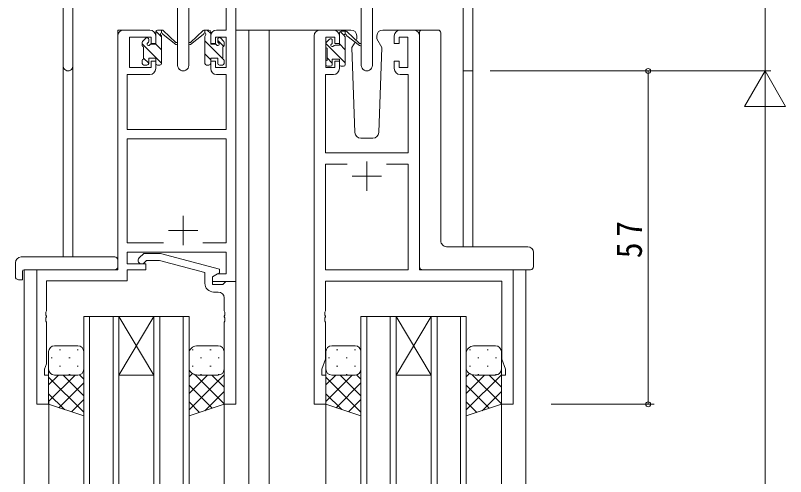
# Model space of a CAD drawing. Units: millimetres on the paper. Extents: x -420 to 373, y -297 to 267.
# Drawn here: x -294.5 to -162.8, y 93.3 to 172.2 of the extents above; entities that cross this region are included whole.
import ezdxf

# ---------------------------------------------------------------- set-up
doc = ezdxf.new("R2010")
doc.units = ezdxf.units.MM
for name, color, linetype, lineweight in [('0-3_YKK_11', 7, 'Continuous', 9), ('0-4_YKK_12', 2, 'Continuous', 9), ('0-5_YKK_13', 4, 'Continuous', 9), ('0-7_YKK_D', 6, 'Continuous', 9)]:
    doc.layers.add(name, color=color, linetype=linetype, lineweight=lineweight)
doc.styles.add('ＭＳ ゴシック', font='')
doc.styles.get('ＭＳ ゴシック').set_extended_font_data('MS Gothic')

msp = doc.modelspace()

# ---------------------------------------------------------------- linework, layer by layer
at = {"layer": '0-3_YKK_11'}
for p, q in [((-216.336, 202.696), (-216.336, 162.696)), ((-286.336, 197.696), (-286.336, 163.511)), ((-284.706, 163.511), (-284.706, 183.196)), ((-264.886, 163.646), (-264.886, 183.196)), ((-235.386, 183.196), (-235.386, 163.646)), ((-217.966, 162.696), (-217.966, 183.196)), ((-266.786, 182.196), (-266.786, 163.646)), ((-256.837, 169.696), (-256.837, 182.196)), ((-233.486, 163.646), (-233.486, 182.196)), ((-258.467, 180.566), (-258.467, 169.696)), ((-277.037, 168.696), (-277.037, 128.696)), ((-271.537, 169.696), (-276.037, 169.696)), ((-270.537, 167.396), (-270.537, 168.696)), ((-261.137, 168.696), (-261.137, 167.396)), ((-258.467, 169.696), (-260.137, 169.696)), ((-256.837, 126.696), (-256.837, 169.696)), ((-243.436, 105.696), (-243.436, 168.696)), ((-242.436, 169.696), (-240.136, 169.696)), ((-239.136, 168.696), (-239.136, 167.396)), ((-229.736, 167.396), (-229.736, 168.696)), ((-228.736, 169.696), (-226.436, 169.696)), ((-225.436, 168.696), (-225.436, 128.696)), ((-275.037, 168.496), (-271.337, 168.496)), ((-275.037, 163.296), (-275.037, 168.496)), ((-271.337, 168.496), (-271.337, 167.396)), ((-271.337, 167.396), (-270.537, 167.396)), ((-261.137, 167.396), (-260.337, 167.396)), ((-260.337, 168.496), (-258.467, 168.496)), ((-260.337, 167.396), (-260.337, 168.496)), ((-258.467, 168.496), (-258.467, 163.296)), ((-241.436, 168.496), (-241.436, 163.296)), ((-239.936, 168.496), (-241.436, 168.496)), ((-239.936, 167.396), (-239.936, 168.496)), ((-239.136, 167.396), (-239.936, 167.396)), ((-228.936, 167.396), (-229.736, 167.396)), ((-228.936, 168.496), (-228.936, 167.396)), ((-227.436, 168.496), (-228.936, 168.496)), ((-227.436, 163.296), (-227.436, 168.496)), ((-271.337, 163.296), (-275.037, 163.296)), ((-271.337, 164.396), (-271.337, 163.296)), ((-270.537, 164.396), (-271.337, 164.396)), ((-270.537, 163.096), (-270.537, 164.396)), ((-261.137, 164.396), (-261.137, 163.096)), ((-260.337, 164.396), (-261.137, 164.396)), ((-260.337, 163.296), (-260.337, 164.396)), ((-258.467, 163.296), (-260.337, 163.296)), ((-241.436, 163.296), (-239.936, 163.296)), ((-239.936, 164.396), (-239.136, 164.396)), ((-239.936, 163.296), (-239.936, 164.396)), ((-239.136, 164.396), (-239.136, 163.096)), ((-229.736, 164.396), (-228.936, 164.396)), ((-229.736, 163.096), (-229.736, 164.396)), ((-228.936, 164.396), (-228.936, 163.296)), ((-228.936, 163.296), (-227.436, 163.296)), ((-275.407, 162.096), (-271.537, 162.096)), ((-275.407, 152.696), (-275.407, 162.096)), ((-260.137, 162.096), (-258.467, 162.096)), ((-258.467, 162.096), (-258.467, 152.696)), ((-241.506, 162.096), (-241.506, 148.696)), ((-240.136, 162.096), (-241.506, 162.096)), ((-227.366, 162.096), (-228.736, 162.096)), ((-227.366, 148.696), (-227.366, 162.096)), ((-216.336, 162.696), (-217.966, 162.696)), ((-258.467, 152.696), (-275.407, 152.696)), ((-275.407, 151.066), (-258.467, 151.066)), ((-275.407, 133.326), (-275.407, 151.066)), ((-258.467, 151.066), (-258.467, 133.326)), ((-241.506, 148.696), (-227.366, 148.696)), ((-241.506, 146.766), (-237.787, 146.766)), ((-241.506, 128.696), (-241.506, 146.766)), ((-234.436, 147.196), (-234.436, 142.196)), ((-231.086, 146.766), (-227.366, 146.766)), ((-231.086, 146.766), (-227.366, 146.766)), ((-227.366, 146.766), (-227.366, 128.696)), ((-236.936, 144.696), (-231.936, 144.696)), ((-265.837, 137.896), (-265.837, 132.896)), ((-268.337, 135.396), (-263.337, 135.396)), ((-269.187, 133.326), (-275.407, 133.326)), ((-269.187, 133.326), (-275.407, 133.326)), ((-258.467, 133.326), (-262.486, 133.326)), ((-275.407, 131.696), (-258.467, 131.696)), ((-275.407, 129.696), (-275.407, 131.696)), ((-258.467, 131.696), (-258.467, 127.996)), ((-273.361, 130.721), (-272.585, 131.496)), ((-272.585, 131.496), (-269.74, 131.496)), ((-269.74, 131.496), (-259.636, 128.789)), ((-272.237, 129.696), (-275.407, 129.696)), ((-272.088, 130.296), (-272.512, 129.872)), ((-272.237, 128.696), (-272.237, 129.696)), ((-269.898, 130.296), (-272.088, 130.296)), ((-262.136, 128.217), (-269.898, 130.296)), ((-290.837, 128.696), (-290.837, 105.696)), ((-277.037, 128.696), (-290.837, 128.696)), ((-275.407, 128.696), (-272.237, 128.696)), ((-275.407, 126.796), (-275.407, 128.696)), ((-262.136, 126.396), (-262.136, 128.217)), ((-259.971, 127.996), (-260.837, 127.496)), ((-259.636, 128.189), (-260.836, 127.496)), ((-258.467, 127.996), (-259.971, 127.996)), ((-259.636, 128.789), (-259.636, 128.189)), ((-227.366, 128.696), (-241.506, 128.696)), ((-225.436, 128.696), (-209.436, 128.696)), ((-209.436, 128.696), (-209.436, 105.696)), ((-289.207, 126.796), (-275.407, 126.796)), ((-289.207, 121.655), (-289.207, 126.796)), ((-260.837, 127.496), (-260.837, 126.696)), ((-260.837, 126.696), (-256.837, 126.696)), ((-260.836, 127.496), (-260.836, 126.196)), ((-258.836, 126.396), (-258.536, 126.696)), ((-258.536, 126.696), (-256.836, 126.696)), ((-256.836, 126.696), (-256.836, 105.696)), ((-241.506, 126.766), (-241.506, 121.654)), ((-211.366, 126.766), (-241.506, 126.766)), ((-211.366, 113.427), (-211.366, 126.766)), ((-260.836, 126.196), (-259.036, 126.196)), ((-259.036, 126.196), (-258.836, 126.396)), ((-259.836, 124.896), (-260.636, 124.896)), ((-258.836, 121.655), (-258.836, 123.896)), ((-289.327, 121.471), (-289.207, 121.655)), ((-289.327, 120.921), (-289.327, 121.471)), ((-258.716, 121.471), (-258.836, 121.655)), ((-258.716, 120.921), (-258.716, 121.471)), ((-241.506, 121.654), (-241.626, 121.471)), ((-241.626, 121.471), (-241.626, 120.921)), ((-289.207, 120.738), (-289.327, 120.921)), ((-289.327, 120.471), (-289.207, 120.655)), ((-289.327, 119.921), (-289.327, 120.471)), ((-289.207, 119.738), (-289.327, 119.921)), ((-289.207, 120.655), (-289.207, 120.738)), ((-258.836, 120.738), (-258.716, 120.921)), ((-258.836, 120.655), (-258.836, 120.738)), ((-258.716, 120.471), (-258.836, 120.655)), ((-258.836, 119.738), (-258.716, 119.921)), ((-258.716, 119.921), (-258.716, 120.471)), ((-241.626, 120.921), (-241.506, 120.738)), ((-241.506, 120.655), (-241.626, 120.471)), ((-241.626, 120.471), (-241.626, 119.921)), ((-241.626, 119.921), (-241.506, 119.738)), ((-241.506, 120.738), (-241.506, 120.655)), ((-289.207, 112.603), (-289.207, 119.738)), ((-258.836, 105.696), (-258.836, 119.738)), ((-241.506, 119.738), (-241.506, 113.427)), ((-241.506, 113.427), (-242.136, 111.696)), ((-210.736, 111.696), (-211.366, 113.427)), ((-289.537, 111.696), (-289.207, 112.603)), ((-289.537, 110.696), (-289.537, 111.696)), ((-288.837, 110.696), (-289.537, 110.696)), ((-288.837, 105.696), (-288.837, 110.696)), ((-242.136, 111.696), (-242.136, 110.696)), ((-242.136, 110.696), (-241.436, 110.696)), ((-241.436, 110.696), (-241.436, 105.696)), ((-211.436, 110.696), (-210.736, 110.696)), ((-211.436, 105.696), (-211.436, 110.696)), ((-210.736, 110.696), (-210.736, 111.696)), ((-290.837, 105.696), (-288.837, 105.696)), ((-256.836, 105.696), (-258.836, 105.696)), ((-241.436, 105.696), (-243.436, 105.696)), ((-209.436, 105.696), (-211.436, 105.696))]:
    msp.add_line(p, q, dxfattribs=at)
for centre, radius, start, end in [((-276.037, 168.696), 1, 90, 179.99998), ((-271.537, 168.696), 1, 0, 89.99998), ((-260.137, 168.696), 1, 90, 179.99998), ((-242.436, 168.696), 1, 90, 179.99998), ((-240.136, 168.696), 1, 0, 89.99998), ((-228.736, 168.696), 1, 90, 179.99998), ((-226.436, 168.696), 1, 0, 89.99998), ((-285.521, 163.511), 0.815, 179.99998, 0), ((-265.836, 163.646), 0.95, 179.99998, 0), ((-234.436, 163.646), 0.95, 179.99998, 0), ((-271.537, 163.096), 1, 270, 359.99998), ((-260.137, 163.096), 1, 180, 269.99998), ((-240.136, 163.096), 1, 270, 359.99998), ((-228.736, 163.096), 1, 180, 269.99998), ((-272.936, 130.296), 0.6, 134.99998, 315), ((-260.636, 126.396), 1.5, 180, 269.99998), ((-259.836, 123.896), 1, 0, 89.99998)]:
    msp.add_arc(centre, radius, start, end, dxfattribs=at)
at = {"layer": '0-4_YKK_12'}
for p, q in [((-273.836, 169.696), (-277.036, 169.696)), ((-277.036, 128.996), (-277.036, 169.696)), ((-256.837, 169.696), (-252.236, 169.696)), ((-254.636, 169.696), (-254.636, 15.198)), ((-252.236, 169.696), (-242.436, 169.696)), ((-251.136, 169.696), (-251.136, 15.198)), ((-226.436, 169.696), (-223.236, 169.696)), ((-286.336, 163.511), (-286.336, 130.884)), ((-284.706, 163.511), (-284.706, 130.884)), ((-216.336, 162.696), (-217.966, 162.696)), ((-217.966, 162.696), (-217.966, 132.643)), ((-216.336, 162.696), (-216.336, 132.643)), ((-293.036, 128.696), (-293.036, 15.198)), ((-290.536, 128.696), (-293.036, 128.696)), ((-207.236, 128.696), (-207.236, 15.198)), ((-282.837, 120.696), (-282.837, 15.198)), ((-282.837, 120.696), (-276.837, 120.696)), ((-281.837, 120.696), (-281.837, 15.198)), ((-277.837, 120.696), (-277.837, 15.198)), ((-276.837, 120.696), (-276.837, 15.198)), ((-276.837, 120.696), (-270.837, 110.696)), ((-270.837, 120.696), (-276.837, 110.696)), ((-270.837, 120.696), (-276.837, 120.696)), ((-270.837, 120.696), (-270.837, 15.198)), ((-270.837, 120.696), (-264.837, 120.696)), ((-269.837, 120.696), (-269.837, 15.198)), ((-265.837, 120.696), (-265.837, 15.198)), ((-264.837, 120.696), (-264.837, 15.198)), ((-235.436, 120.696), (-235.436, 15.198)), ((-235.436, 120.696), (-229.436, 120.696)), ((-234.436, 120.696), (-234.436, 15.198)), ((-230.436, 120.696), (-230.436, 15.198)), ((-229.436, 120.696), (-229.436, 15.198)), ((-229.436, 120.696), (-223.436, 110.696)), ((-223.436, 120.696), (-229.436, 110.696)), ((-223.436, 120.696), (-229.436, 120.696)), ((-223.436, 120.696), (-223.436, 15.198)), ((-223.436, 120.696), (-217.436, 120.696)), ((-222.436, 120.696), (-222.436, 15.198)), ((-218.436, 120.696), (-218.436, 15.198)), ((-217.436, 120.696), (-217.436, 15.198)), ((-270.837, 110.696), (-276.837, 110.696)), ((-223.436, 110.696), (-229.436, 110.696)), ((-288.836, 106.196), (-288.836, 15.198)), ((-258.836, 106.196), (-258.836, 15.198)), ((-241.436, 106.196), (-241.436, 15.198)), ((-211.436, 106.196), (-211.436, 15.198))]:
    msp.add_line(p, q, dxfattribs=at)
at = {"layer": '0-5_YKK_13'}
for p, q in [((-270.537, 167.296), (-270.537, 169.396)), ((-269.537, 168.538), (-270.513, 169.514)), ((-270.237, 169.696), (-269.446, 169.696)), ((-269.537, 169.196), (-269.537, 169.696)), ((-269.537, 163.996), (-269.537, 168.596)), ((-269.253, 169.626), (-267.071, 167.578)), ((-267.103, 167.233), (-269.243, 168.93)), ((-262.42, 169.626), (-264.602, 167.578)), ((-264.569, 167.233), (-262.429, 168.93)), ((-261.436, 169.696), (-262.226, 169.696)), ((-262.136, 169.196), (-262.136, 169.696)), ((-262.136, 163.996), (-262.136, 168.596)), ((-261.136, 169.117), (-261.715, 169.696)), ((-261.136, 167.296), (-261.136, 169.396)), ((-237.149, 169.696), (-240.136, 169.696)), ((-239.136, 167.096), (-239.136, 169.196)), ((-238.333, 168.765), (-239.009, 169.441)), ((-238.836, 169.496), (-238.045, 169.496)), ((-238.136, 168.996), (-238.136, 169.496)), ((-237.852, 169.426), (-235.67, 167.378)), ((-235.702, 167.033), (-237.842, 168.73)), ((-236.15, 168.731), (-236.131, 168.196)), ((-232.741, 168.196), (-232.722, 168.731)), ((-228.736, 169.696), (-231.723, 169.696)), ((-225.436, 169.197), (-225.436, 129.197)), ((-224.989, 169.697), (-222.29, 169.697)), ((-221.79, 133.637), (-221.79, 169.197)), ((-272.837, 166.996), (-272.837, 167.596)), ((-269.537, 164.048), (-272.837, 167.348)), ((-272.749, 167.808), (-272.249, 168.308)), ((-271.737, 168.096), (-271.737, 167.757)), ((-271.276, 167.296), (-270.537, 167.296)), ((-269.537, 166.293), (-270.54, 167.296)), ((-259.036, 164.772), (-262.136, 167.872)), ((-260.397, 167.296), (-261.136, 167.296)), ((-259.936, 168.096), (-259.936, 167.757)), ((-258.884, 166.866), (-259.936, 167.917)), ((-258.924, 167.808), (-259.424, 168.308)), ((-258.836, 166.996), (-258.836, 167.596)), ((-241.436, 166.796), (-241.436, 167.396)), ((-238.136, 164.078), (-241.436, 167.378)), ((-241.348, 167.608), (-240.848, 168.108)), ((-240.336, 167.896), (-240.336, 167.557)), ((-238.136, 166.323), (-239.136, 167.323)), ((-238.136, 163.796), (-238.136, 168.396)), ((-236.457, 167.632), (-236.979, 166.729)), ((-236.131, 168.196), (-236.276, 167.947)), ((-231.894, 166.729), (-232.741, 168.196)), ((-272.637, 164.696), (-272.637, 166.796)), ((-259.036, 164.696), (-259.036, 166.796)), ((-241.236, 164.496), (-241.236, 166.596)), ((-239.875, 167.096), (-239.136, 167.096)), ((-236.979, 166.729), (-236.47, 152.161)), ((-232.402, 152.161), (-231.894, 166.729)), ((-271.737, 164.003), (-272.637, 164.903)), ((-271.737, 164.896), (-270.537, 164.896)), ((-271.737, 164.896), (-271.737, 163.996)), ((-270.537, 164.896), (-270.537, 163.996)), ((-261.136, 164.627), (-262.136, 165.627)), ((-261.136, 164.896), (-261.136, 163.996)), ((-259.936, 164.896), (-261.136, 164.896)), ((-259.936, 164.896), (-259.936, 163.996)), ((-258.867, 164.603), (-258.929, 164.665)), ((-240.336, 164.033), (-241.236, 164.932)), ((-240.336, 164.696), (-239.136, 164.696)), ((-240.336, 164.696), (-240.336, 163.796)), ((-239.136, 164.696), (-239.136, 163.796)), ((-272.837, 163.996), (-272.837, 164.496)), ((-272.037, 163.696), (-272.537, 163.696)), ((-269.837, 163.696), (-270.237, 163.696)), ((-261.836, 163.696), (-261.436, 163.696)), ((-259.636, 163.696), (-259.136, 163.696)), ((-258.836, 163.996), (-258.836, 164.496)), ((-241.436, 163.796), (-241.436, 164.296)), ((-240.636, 163.496), (-241.136, 163.496)), ((-238.436, 163.496), (-238.836, 163.496)), ((-235.47, 151.196), (-233.402, 151.196)), ((-221.791, 133.64), (-221.793, 133.637)), ((-206.936, 132.643), (-220.793, 132.643)), ((-220.793, 132.642), (-220.793, 132.642)), ((-293.524, 130.884), (-277.537, 130.884)), ((-277.037, 129.884), (-277.037, 130.384)), ((-205.936, 131.643), (-205.936, 130.516)), ((-205.936, 130.516), (-205.936, 129.197)), ((-294.524, 129.884), (-294.524, 127.509)), ((-277.037, 129.196), (-277.037, 129.884)), ((-293.337, 128.396), (-293.337, 127.504)), ((-293.037, 128.696), (-277.537, 128.696)), ((-224.807, 128.697), (-224.936, 128.697)), ((-206.936, 128.697), (-224.807, 128.697)), ((-206.436, 128.697), (-206.936, 128.697)), ((-293.524, 127.004), (-293.337, 127.004)), ((-293.337, 127.004), (-293.337, 127.504)), ((-288.837, 114.696), (-288.837, 111.696)), ((-283.837, 115.696), (-287.837, 115.696)), ((-287.002, 115.031), (-286.802, 115.031)), ((-283.972, 115.031), (-283.772, 115.031)), ((-282.837, 111.696), (-282.837, 114.696)), ((-264.837, 111.696), (-264.837, 114.696)), ((-264.102, 115.031), (-264.302, 115.031)), ((-263.337, 115.696), (-259.837, 115.696)), ((-261.072, 115.031), (-261.272, 115.031)), ((-258.837, 114.696), (-258.837, 111.696)), ((-241.436, 114.696), (-241.436, 111.696)), ((-236.436, 115.696), (-240.436, 115.696)), ((-239.601, 115.031), (-239.401, 115.031)), ((-236.571, 115.031), (-236.371, 115.031)), ((-235.436, 111.696), (-235.436, 114.696)), ((-217.436, 111.696), (-217.436, 114.696)), ((-216.701, 115.031), (-216.901, 115.031)), ((-215.936, 115.696), (-212.436, 115.696)), ((-213.671, 115.031), (-213.871, 115.031)), ((-211.436, 114.696), (-211.436, 111.696)), ((-288.417, 113.616), (-288.217, 113.616)), ((-285.387, 113.616), (-285.187, 113.616)), ((-262.687, 113.616), (-262.887, 113.616)), ((-259.657, 113.616), (-259.857, 113.616)), ((-241.016, 113.616), (-240.816, 113.616)), ((-237.986, 113.616), (-237.786, 113.616)), ((-215.286, 113.616), (-215.486, 113.616)), ((-212.256, 113.616), (-212.456, 113.616)), ((-287.002, 112.201), (-286.802, 112.201)), ((-283.972, 112.201), (-283.772, 112.201)), ((-264.102, 112.201), (-264.302, 112.201)), ((-261.072, 112.201), (-261.272, 112.201)), ((-239.601, 112.201), (-239.401, 112.201)), ((-236.571, 112.201), (-236.371, 112.201)), ((-216.701, 112.201), (-216.901, 112.201)), ((-213.671, 112.201), (-213.871, 112.201)), ((-288.837, 105.696), (-288.837, 111.696)), ((-287.145, 110.696), (-288.837, 109.004)), ((-284.316, 110.696), (-288.837, 106.176)), ((-288.251, 110.786), (-288.217, 110.786)), ((-287.837, 110.696), (-283.837, 110.696)), ((-287.837, 110.696), (-283.837, 110.696)), ((-286.376, 110.696), (-282.837, 107.156)), ((-285.387, 110.786), (-285.187, 110.786)), ((-283.581, 110.729), (-282.837, 109.984)), ((-282.837, 111.696), (-282.837, 103.696)), ((-264.837, 111.696), (-264.837, 103.696)), ((-264.261, 110.96), (-264.837, 110.384)), ((-258.837, 110.728), (-264.837, 104.728)), ((-261.697, 110.696), (-264.837, 107.556)), ((-263.812, 110.752), (-258.837, 105.776)), ((-259.837, 110.696), (-263.337, 110.696)), ((-259.837, 110.696), (-263.337, 110.696)), ((-262.687, 110.786), (-262.887, 110.786)), ((-260.928, 110.696), (-258.837, 108.604)), ((-259.657, 110.786), (-259.857, 110.786)), ((-258.865, 111.461), (-258.837, 111.432)), ((-258.837, 105.696), (-258.837, 111.696)), ((-241.436, 105.696), (-241.436, 111.696)), ((-239.744, 110.696), (-241.436, 109.004)), ((-236.916, 110.696), (-241.436, 106.176)), ((-240.851, 110.786), (-240.816, 110.786)), ((-240.436, 110.696), (-236.436, 110.696)), ((-240.436, 110.696), (-236.436, 110.696)), ((-238.976, 110.696), (-235.436, 107.156)), ((-237.986, 110.786), (-237.786, 110.786)), ((-236.181, 110.729), (-235.436, 109.984)), ((-235.436, 111.696), (-235.436, 103.696)), ((-217.436, 111.696), (-217.436, 103.696)), ((-216.86, 110.96), (-217.436, 110.384)), ((-211.436, 110.728), (-217.436, 104.727)), ((-214.296, 110.696), (-217.436, 107.556)), ((-216.412, 110.751), (-211.436, 105.776)), ((-212.436, 110.696), (-215.936, 110.696)), ((-212.436, 110.696), (-215.936, 110.696)), ((-215.286, 110.786), (-215.486, 110.786)), ((-213.528, 110.696), (-211.436, 108.604)), ((-212.256, 110.786), (-212.456, 110.786)), ((-211.464, 111.46), (-211.436, 111.432)), ((-211.436, 105.696), (-211.436, 111.696)), ((-288.837, 110.328), (-282.837, 104.328)), ((-282.837, 109.347), (-287.075, 105.109)), ((-241.436, 110.327), (-235.436, 104.328)), ((-235.436, 109.347), (-239.675, 105.109)), ((-264.837, 108.947), (-260.898, 105.009)), ((-217.436, 108.947), (-213.497, 105.009)), ((-288.837, 107.499), (-286.132, 104.794)), ((-258.837, 107.899), (-262.142, 104.594)), ((-241.436, 107.499), (-238.731, 104.794)), ((-211.436, 107.899), (-214.741, 104.594)), ((-282.837, 103.696), (-288.837, 105.696)), ((-282.837, 106.519), (-284.954, 104.402)), ((-264.837, 106.119), (-263.019, 104.302)), ((-264.837, 103.696), (-258.837, 105.696)), ((-235.436, 103.696), (-241.436, 105.696)), ((-235.436, 106.519), (-237.553, 104.401)), ((-217.436, 106.119), (-215.619, 104.301)), ((-217.436, 103.696), (-211.436, 105.696))]:
    msp.add_line(p, q, dxfattribs=at)
for points in [[(-225.384, 169.503), (-225.423, 169.359), (-225.436, 169.197)], [(-224.989, 169.697), (-225.209, 169.646), (-225.384, 169.503)], [(-225.436, 129.197), (-225.29, 128.843), (-224.936, 128.697)]]:
    msp.add_lwpolyline(points, dxfattribs=at)
for centre, radius, start, end in [((-270.237, 169.396), 0.3, 90, 180), ((-269.537, 168.996), 0.2, 20.88332, 233.1301), ((-269.837, 168.596), 0.3, 0, 53.1301), ((-269.446, 169.396), 0.3, 49.8974, 90), ((-269.069, 169.175), 0.3, 200.88332, 234.62001), ((-262.603, 169.175), 0.3, 305.37997, 339.11667), ((-262.226, 169.396), 0.3, 90, 130.10258), ((-262.136, 168.996), 0.2, 306.86989, 159.11667), ((-261.836, 168.596), 0.3, 126.86989, 180), ((-261.436, 169.396), 0.3, 0, 90), ((-238.836, 169.196), 0.3, 90, 180), ((-238.136, 168.796), 0.2, 20.88332, 233.1301), ((-238.436, 168.396), 0.3, 0, 53.1301), ((-238.045, 169.196), 0.3, 49.8974, 90), ((-237.668, 168.974), 0.3, 200.88332, 234.62001), ((-237.149, 168.696), 1, 2, 90), ((-231.723, 168.696), 1, 90, 178), ((-222.29, 169.197), 0.5, 0, 90), ((-272.537, 167.596), 0.3, 135, 180), ((-272.037, 168.096), 0.3, 0, 135), ((-271.737, 167.296), 0.25, 123.05573, 326.94426), ((-272.037, 167.757), 0.3, 303.05573, 0), ((-271.276, 166.996), 0.3, 90, 146.94426), ((-266.987, 167.396), 0.2, 234.62001, 114.62001), ((-264.685, 167.396), 0.2, 65.37997, 305.37997), ((-260.397, 166.996), 0.3, 33.05573, 90), ((-259.936, 167.296), 0.25, 213.05573, 56.94426), ((-259.636, 168.096), 0.3, 45, 180), ((-259.636, 167.757), 0.3, 180, 236.94426), ((-259.136, 167.596), 0.3, 0, 45), ((-241.136, 167.396), 0.3, 135, 180), ((-240.636, 167.896), 0.3, 0, 135), ((-240.336, 167.096), 0.25, 123.05573, 326.94426), ((-240.636, 167.557), 0.3, 303.05573, 0), ((-235.586, 167.196), 0.2, 234.62001, 114.62001), ((-272.637, 166.996), 0.2, 180, 270), ((-259.036, 166.996), 0.2, 270, 0), ((-241.236, 166.796), 0.2, 180, 270), ((-239.875, 166.796), 0.3, 90, 146.94426), ((-272.637, 164.496), 0.2, 90, 180), ((-259.036, 164.496), 0.2, 0, 90), ((-272.537, 163.996), 0.3, 180, 270), ((-272.037, 163.996), 0.3, 270, 0), ((-270.237, 163.996), 0.3, 180, 270), ((-269.837, 163.996), 0.3, 270, 0), ((-261.836, 163.996), 0.3, 180, 270), ((-261.436, 163.996), 0.3, 270, 0), ((-259.636, 163.996), 0.3, 180, 270), ((-259.136, 163.996), 0.3, 270, 0), ((-241.236, 164.296), 0.2, 90, 180), ((-241.136, 163.796), 0.3, 180, 270), ((-240.636, 163.796), 0.3, 270, 0), ((-238.836, 163.796), 0.3, 180, 270), ((-238.436, 163.796), 0.3, 270, 0), ((-235.47, 152.196), 1, 182, 270), ((-233.402, 152.196), 1, 270, 358), ((-220.895, 133.606), 0.893, 177.9787, 225.6687), ((-220.826, 133.553), 0.907, 220.18779, 272.12416), ((-206.936, 131.643), 1, 0, 90), ((-293.524, 129.884), 1, 90.00505, 180), ((-277.537, 130.384), 0.5, 0, 90.0011), ((-277.537, 129.196), 0.5, 270, 0), ((-206.436, 129.197), 0.5, 270, 0), ((-293.037, 128.396), 0.3, 90, 180), ((-294.06, 127.492), 0.462, 177.95346, 223.04948), ((-293.754, 128.135), 1.153, 236.123, 281.50528), ((-287.837, 114.696), 1, 90.00009, 180.00009), ((-283.837, 114.696), 1, 0.00009, 90.00009), ((-263.398, 114.164), 1.534, 87.68829, 159.69128), ((-259.837, 114.696), 1, 359.99989, 89.99989), ((-240.436, 114.696), 1, 90.00009, 180.00009), ((-236.436, 114.696), 1, 0.00009, 90.00009), ((-215.998, 114.163), 1.534, 87.68829, 159.69128), ((-212.436, 114.696), 1, 359.99989, 89.99989), ((-287.837, 111.696), 1, 180.00009, 270.00009), ((-287.837, 111.696), 1, 180.00009, 270.00009), ((-283.837, 111.696), 1, 270.00009, 0.00009), ((-283.837, 111.696), 1, 270.00009, 0.00009), ((-263.398, 112.228), 1.534, 200.30853, 272.31155), ((-263.398, 112.228), 1.534, 200.30853, 272.31155), ((-259.837, 111.696), 1, 269.99989, 359.99989), ((-259.837, 111.696), 1, 269.99989, 359.99989), ((-240.436, 111.696), 1, 180.00009, 270.00009), ((-240.436, 111.696), 1, 180.00009, 270.00009), ((-236.436, 111.696), 1, 270.00009, 0.00009), ((-236.436, 111.696), 1, 270.00009, 0.00009), ((-215.998, 112.228), 1.534, 200.30853, 272.31155), ((-215.998, 112.228), 1.534, 200.30853, 272.31155), ((-212.436, 111.696), 1, 269.99989, 359.99989), ((-212.436, 111.696), 1, 269.99989, 359.99989)]:
    msp.add_arc(centre, radius, start, end, dxfattribs=at)
at = {"layer": '0-7_YKK_D'}
for p, q in [((-166.336, 162.696), (-166.336, 202.696)), ((-213.336, 162.696), (-165.336, 162.696)), ((-202.936, 162.696), (-185.336, 162.696)), ((-194.336, 162.696), (-165.336, 162.696)), ((-186.336, 105.696), (-186.336, 162.696)), ((-166.336, 162.696), (-169.836, 156.634)), ((-166.336, 162.696), (-166.336, 150.572)), ((-166.336, 162.696), (-162.836, 156.634)), ((-169.836, 156.634), (-162.836, 156.634)), ((-166.336, 155.696), (-166.336, -130.304)), ((-202.936, 105.696), (-185.336, 105.696))]:
    msp.add_line(p, q, dxfattribs=at)
for centre in [(-186.336, 162.696), (-186.336, 105.696)]:
    msp.add_circle(centre, 0.425, dxfattribs=at)

# ---------------------------------------------------------------- texts
at = {"layer": '0-7_YKK_D', "color": 3, "insert": (-187.336, 130.676), "char_height": 4.399, "attachment_point": 7, "rotation": 90, "style": 'ＭＳ ゴシック'}
msp.add_mtext('\\T1.36;\\W0.9;57', dxfattribs=at)

doc.saveas('drawing.dxf')
